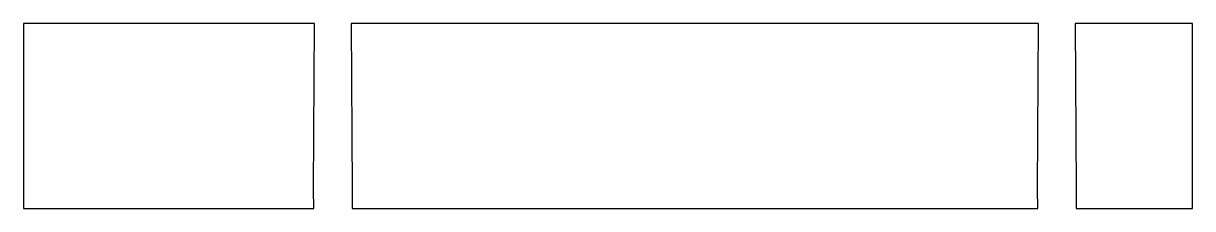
# Model space of a CAD drawing. Header units: metres. Extents: x -18.5 to 13.8, y -1.1 to 46.5.
# Drawn here: x -18.55 to 13.75, y -1.1 to 4 of the extents above.
import ezdxf

# ---------------------------------------------------------------- set-up
doc = ezdxf.new("R2010")
doc.units = ezdxf.units.M

msp = doc.modelspace()

# ---------------------------------------------------------------- linework, layer by layer
for p, q in [((-17.242, 4), (-18.55, 4)), ((-18.55, 4), (-18.55, 3.96)), ((-18.55, 3.96), (-18.55, 3.587)), ((-17.047, 4), (-17.242, 4)), ((-16.733, 4), (-17.047, 4)), ((-16.227, 4), (-16.733, 4)), ((-15.406, 4), (-16.227, 4)), ((-14.065, 4), (-15.406, 4)), ((-15.406, 4), (-15.406, 4)), ((-11.462, 4), (-14.065, 4)), ((-10.943, 4), (-11.462, 4)), ((-10.505, 4), (-10.943, 4)), ((-10.534, -0.575), (-10.505, 4)), ((-9.057, 4), (-9.495, 4)), ((-9.495, 4), (-9.466, -0.575)), ((-8.538, 4), (-9.057, 4)), ((-8.257, 4), (-8.538, 4)), ((0.716, 4), (-8.257, 4)), ((8.257, 4), (0.716, 4)), ((8.538, 4), (8.257, 4)), ((9.057, 4), (8.538, 4)), ((9.495, 4), (9.057, 4)), ((9.466, -0.575), (9.495, 4)), ((9.495, 4), (9.495, 4)), ((10.943, 4), (10.505, 4)), ((10.505, 4), (10.534, -0.575)), ((11.206, 4), (10.943, 4)), ((12.127, 4), (11.206, 4)), ((12.678, 4), (12.127, 4)), ((12.992, 4), (12.678, 4)), ((13.17, 4), (12.992, 4)), ((13.267, 4), (13.17, 4)), ((13.75, 4), (13.267, 4)), ((13.75, 3.587), (13.75, 4)), ((-18.55, 3.587), (-18.55, -0.123)), ((13.75, -1.1), (13.75, 3.587)), ((-18.55, -0.123), (-18.55, -0.228)), ((-18.55, -0.228), (-18.55, -0.307)), ((-18.55, -0.307), (-18.55, -0.356)), ((-18.55, -0.356), (-18.55, -0.812)), ((-10.529, -1.1), (-10.534, -0.575)), ((-9.466, -0.575), (-9.471, -1.1)), ((9.471, -1.1), (9.466, -0.575)), ((10.534, -0.575), (10.529, -1.1)), ((-18.55, -0.812), (-18.55, -0.841)), ((-18.55, -0.841), (-18.55, -0.85)), ((-18.55, -0.85), (-18.55, -1.1)), ((-18.55, -1.1), (-17.361, -1.1)), ((-17.361, -1.1), (-11.982, -1.1)), ((-11.982, -1.1), (-11.728, -1.1)), ((-11.728, -1.1), (-11.391, -1.1)), ((-11.391, -1.1), (-10.99, -1.1)), ((-10.99, -1.1), (-10.556, -1.1)), ((-10.556, -1.1), (-10.529, -1.1)), ((-9.471, -1.1), (-9.452, -1.1)), ((-9.452, -1.1), (-9.268, -1.1)), ((-9.268, -1.1), (-8.586, -1.1)), ((-8.586, -1.1), (-7.633, -1.1)), ((-7.633, -1.1), (9.107, -1.1)), ((9.107, -1.1), (9.226, -1.1)), ((9.226, -1.1), (9.451, -1.1)), ((9.451, -1.1), (9.471, -1.1)), ((10.529, -1.1), (10.555, -1.1)), ((10.555, -1.1), (10.948, -1.1)), ((10.948, -1.1), (11.295, -1.1)), ((11.295, -1.1), (11.569, -1.1)), ((11.295, -1.1), (11.295, -1.1)), ((11.569, -1.1), (11.758, -1.1)), ((11.758, -1.1), (13.75, -1.1))]:
    msp.add_line(p, q)

doc.saveas('drawing.dxf')
